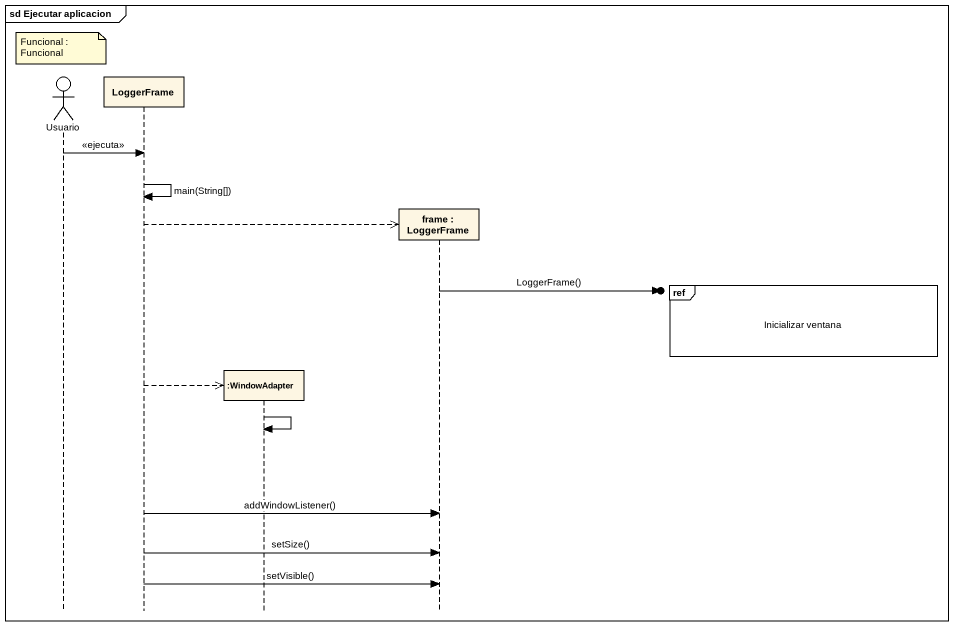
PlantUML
@startuml
mainframe sd Ejecutar aplicacion
hide footbox
actor Usuario
participant LoggerFrame
participant ":WindowAdapter" as WindowAdapter
participant "frame : LoggerFrame" as frame_

note over Usuario : Funcional : Funcional
Usuario -> LoggerFrame : <<ejecuta>>
LoggerFrame -> LoggerFrame : main(String[])
LoggerFrame -->> frame_ **
ref over frame_ : Inicializar ventana
frame_ ->o] : LoggerFrame()
LoggerFrame -->> WindowAdapter **
WindowAdapter -> WindowAdapter
LoggerFrame -> frame_ : addWindowListener()
LoggerFrame -> frame_ : setSize()
LoggerFrame -> frame_ : setVisible()
@enduml
